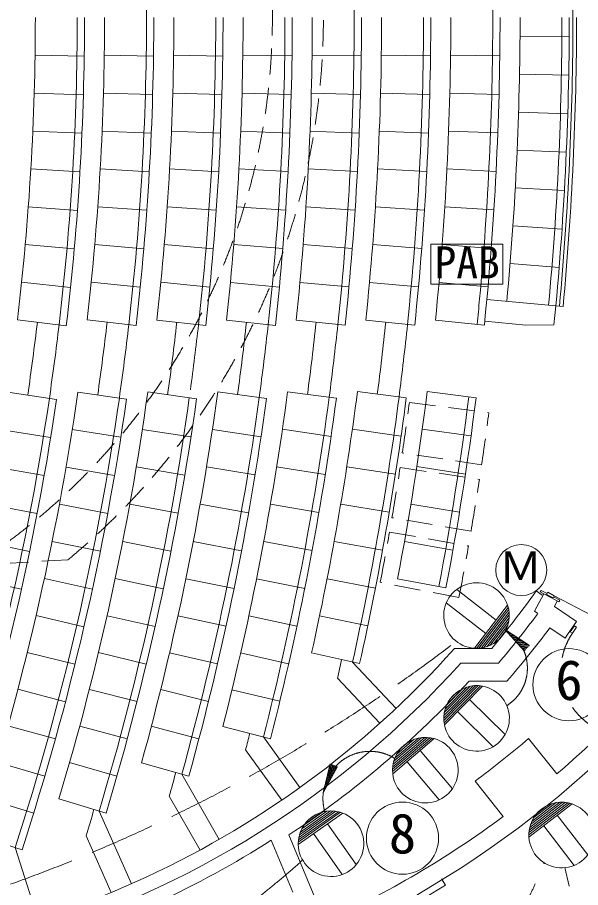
# Model space of a CAD drawing. Units: millimetres, scale not verified. Extents: x -50538 to 33462, y -30616 to 28184.
# Drawn here: x -9867 to -2140, y -13810 to -1873 of the extents above; entities that cross this region are included whole.
import ezdxf
from ezdxf.enums import TextEntityAlignment as Align

# ---------------------------------------------------------------- set-up
doc = ezdxf.new("R2010")
doc.units = ezdxf.units.MM
doc.header["$LTSCALE"] = 300
doc.linetypes.add('DASHED1', pattern=[1.8, 1.2, -0.6])
doc.linetypes.add('DASHED3', pattern=[4, 3, -1])
for name, color, linetype, lineweight in [('1-0_130', 7, 'Continuous', 9), ('8-1', 7, 'Continuous', 9), ('8-2', 7, 'Continuous', 9), ('9-3_舞台音響', 3, 'Continuous', 9)]:
    doc.layers.add(name, color=color, linetype=linetype, lineweight=lineweight)
doc.styles.add('ＭＳ ゴシック', font='')
doc.styles.get('ＭＳ ゴシック').set_extended_font_data('MS Gothic')

msp = doc.modelspace()

# ---------------------------------------------------------------- linework, layer by layer
at = {"layer": '1-0_130'}
for p, q in [((-2296.6, -2137.7), (-2971.6, -2133.3)), ((-8949.8, -2403.4), (-9624.7, -2393.3)), ((-7999.7, -2403.2), (-8674.6, -2393.3)), ((-7049.6, -2402.9), (-7724.5, -2393.3)), ((-6099.5, -2402.7), (-6774.4, -2393.3)), ((-5149.4, -2402.4), (-5824.3, -2393.3)), ((-4199.3, -2402.2), (-4874.2, -2393.3)), ((-3249.2, -2402), (-3924.1, -2393.3)), ((-2303.3, -2666), (-2978.2, -2653.2)), ((-9636.4, -2913.1), (-8961.7, -2933.2)), ((-8685.9, -2913.1), (-8011.2, -2932.7)), ((-7735.5, -2913.2), (-7060.8, -2932.2)), ((-6785.2, -2913.2), (-6110.4, -2931.7)), ((-5834.8, -2913.2), (-5160.1, -2931.3)), ((-4884.5, -2913.2), (-4209.7, -2930.9)), ((-3934.2, -2913.2), (-3259.4, -2930.5)), ((-2991.2, -3173.1), (-2316.5, -3194.1)), ((-8981.3, -3462.7), (-9655.6, -3432.8)), ((-8030.3, -3462), (-8704.7, -3432.8)), ((-7079.4, -3461.3), (-7753.8, -3432.8)), ((-6128.6, -3460.6), (-6803, -3432.9)), ((-5177.8, -3459.9), (-5852.2, -3432.9)), ((-4227, -3459.3), (-4901.5, -3432.9)), ((-3276.3, -3458.7), (-3950.8, -3432.9)), ((-2336.3, -3722.1), (-3010.6, -3692.7)), ((-9682.5, -3952.1), (-9008.7, -3991.9)), ((-8730.9, -3952.1), (-8057, -3991)), ((-7779.4, -3952.2), (-7105.4, -3990)), ((-6827.9, -3952.3), (-6153.9, -3989.1)), ((-5876.5, -3952.3), (-5202.5, -3988.3)), ((-4925.2, -3952.4), (-4251.1, -3987.5)), ((-3973.9, -3952.4), (-3299.8, -3986.7)), ((-3036.5, -4212.1), (-2362.5, -4249.8)), ((-9043.9, -4520.7), (-9717, -4470.9)), ((-8091.2, -4519.5), (-8764.5, -4471.1)), ((-7138.8, -4518.4), (-7812.1, -4471.2)), ((-6186.4, -4517.3), (-6859.8, -4471.3)), ((-5234.2, -4516.3), (-5907.7, -4471.4)), ((-4282.1, -4515.3), (-4955.6, -4471.5)), ((-3330, -4514.4), (-4003.7, -4471.5)), ((-2395.3, -4777.1), (-3068.7, -4731.1)), ((-9759.1, -4989.2), (-9086.8, -5048.8)), ((-8805.5, -4989.4), (-8133, -5047.5)), ((-7852.1, -4989.6), (-7179.5, -5046.2)), ((-6898.8, -4989.8), (-6226.1, -5045)), ((-5945.7, -4990), (-5272.9, -5043.8)), ((-4992.8, -4990.1), (-4319.8, -5042.7)), ((-4040, -4990.3), (-3366.9, -5041.6)), ((-3107.4, -5249.6), (-2434.6, -5304)), ((-9808.8, -5506.8), (-9137.4, -5576.3)), ((-8853.9, -5507.2), (-8182.3, -5574.8)), ((-7899.3, -5507.5), (-7227.5, -5573.4)), ((-6944.9, -5507.8), (-6272.9, -5572.1)), ((-5990.7, -5508), (-5318.6, -5570.8)), ((-5036.6, -5508.3), (-4364.4, -5569.6)), ((-4082.8, -5508.5), (-3410.5, -5568.4)), ((-3426.3, -5742.1), (-2380.8, -5839.6)), ((-9195.8, -6103), (-9866.1, -6023.7)), ((-8239.2, -6101.4), (-8909.8, -6024.2)), ((-7282.9, -6099.9), (-7953.7, -6024.6)), ((-6326.9, -6098.5), (-6997.9, -6025.1)), ((-5371.2, -6097.1), (-6042.4, -6025.5)), ((-4415.8, -6095.8), (-5087.2, -6025.8)), ((-3460.7, -6094.5), (-4132.2, -6026.2)), ((-9997.7, -7015.1), (-9329.8, -7113.3)), ((-9037.5, -7013.5), (-8369.3, -7109.1)), ((-8077.8, -7011.9), (-7409.3, -7105.1)), ((-7118.7, -7010.3), (-6449.8, -7101.1)), ((-6160, -7008.7), (-5490.8, -7097.3)), ((-5201.7, -7007.1), (-4532.2, -7093.6)), ((-4243.8, -7005.5), (-3574.1, -7090)), ((-9410.8, -7637), (-10077.1, -7529)), ((-8448, -7632.9), (-9114.8, -7527.8)), ((-7486, -7628.9), (-8153.2, -7526.4)), ((-6524.6, -7625), (-7192.1, -7525.1)), ((-5563.7, -7621.2), (-6231.6, -7523.8)), ((-4603.3, -7617.5), (-5271.6, -7522.4)), ((-3643.5, -7613.9), (-4312.1, -7521)), ((-10164, -8041.7), (-9499.4, -8159.5)), ((-9199.5, -8040.8), (-8534.3, -8155.5)), ((-8235.7, -8039.9), (-7570, -8151.6)), ((-7272.6, -8038.9), (-6606.4, -8147.8)), ((-6310.1, -8037.8), (-5643.5, -8144.1)), ((-5348.2, -8036.7), (-4681.2, -8140.5)), ((-4386.9, -8035.6), (-3719.5, -8136.9)), ((-9595.6, -8680.5), (-10258.5, -8553.1)), ((-8628, -8676.8), (-9291.5, -8552.6)), ((-7661.2, -8673.1), (-8325.3, -8552.1)), ((-6695.3, -8669.4), (-7360, -8551.5)), ((-5730.2, -8665.9), (-6395.4, -8550.8)), ((-4765.9, -8662.4), (-5431.5, -8550)), ((-3802.2, -8659), (-4468.2, -8549.2)), ((-10360.4, -9063), (-9699.5, -9200.2)), ((-9390.8, -9063), (-8729.1, -9196.7)), ((-8422.1, -9063), (-7759.7, -9193.2)), ((-7454.3, -9062.8), (-6791.4, -9189.8)), ((-6487.4, -9062.6), (-5823.9, -9186.5)), ((-5521.3, -9062.2), (-4857.3, -9183.2)), ((-4556, -9061.8), (-3891.4, -9179.9)), ((-9811, -9718.2), (-10469.9, -9571.3)), ((-8837.7, -9715.1), (-9497.3, -9572)), ((-7865.5, -9711.9), (-8525.9, -9572.5)), ((-6894.4, -9708.8), (-7555.6, -9572.9)), ((-5924.4, -9705.8), (-6586.3, -9573.1)), ((-4955.4, -9702.7), (-5617.8, -9573.2)), ((-3987.2, -9699.7), (-4650.3, -9573.1)), ((-2667.4, -9799.8), (-2748.7, -9741.6)), ((-2501.3, -9806.3), (-1793.3, -10178.7)), ((-2499.1, -9952.4), (-2460.3, -9878.7)), ((-9611.2, -10079.4), (-8953.6, -10231.9)), ((-8636.9, -10080.5), (-7978.4, -10229.2)), ((-7663.8, -10081.5), (-7004.5, -10226.4)), ((-6691.9, -10082.2), (-6031.8, -10223.7)), ((-5720.9, -10082.8), (-5060.2, -10221)), ((-2562.3, -10248.1), (-2353.8, -10390)), ((-2318.6, -10338.2), (-2353.8, -10390)), ((-9076.9, -10747), (-9732.2, -10585.1)), ((-8098.6, -10744.7), (-8754.9, -10587)), ((-7121.7, -10742.5), (-7778.9, -10588.6)), ((-6146.1, -10740.1), (-6804.2, -10590)), ((-5171.7, -10737.8), (-5830.6, -10591.1)), ((-3360, -10530.6), (-3870.7, -10530.6)), ((-4672.2, -11352.4), (-5269.3, -10716.1)), ((-3781.5, -10730.6), (-3267, -10730.6)), ((-5475.1, -10935.2), (-4893.3, -11555.1)), ((-3671.2, -10980.6), (-3151.7, -10980.6)), ((-9207.6, -11260.2), (-9860.5, -11089)), ((-8879.9, -11091.7), (-8225.9, -11258.6)), ((-7900.9, -11094.1), (-7245.8, -11256.9)), ((-6923.2, -11096.2), (-6267.2, -11255)), ((-9345.6, -11771.6), (-9996, -11591.1)), ((-8360.4, -11770.6), (-9012, -11594.7)), ((-7376.9, -11769.5), (-8029.7, -11597.9)), ((-6395.1, -11768.3), (-7049, -11600.7)), ((-6492, -11743.5), (-5993.7, -12438.4)), ((-2853, -11765.3), (-2466.8, -12250.9)), ((-6239.6, -12610.4), (-6735.8, -11918.3)), ((-10138.6, -12091.1), (-9490.9, -12280.9)), ((-9151.1, -12095.7), (-8502, -12280.8)), ((-8165.4, -12099.9), (-7515, -12280.4)), ((-7611.3, -12253.6), (-7097.8, -13148.4)), ((-3202.6, -12836), (-3588.7, -12350.4)), ((-10288.4, -12589.1), (-9643.4, -12788.1)), ((-9297.1, -12594.8), (-8650.6, -12788.9)), ((-7359.7, -13294.7), (-7782.9, -12557.3)), ((-8746.4, -12760.1), (-8303.7, -13759.5)), ((-9803.2, -13293.1), (-10445.3, -13084.9)), ((-8579.4, -13877.8), (-8923.8, -13100.4)), ((-5648.7, -14279), (-6144, -13088.3)), ((-6088.4, -13873), (-6384.6, -13161)), ((-9898.3, -13262.2), (-9581.1, -14246.6)), ((-4046.6, -13691.6), (-3992.7, -13775.4))]:
    msp.add_line(p, q, dxfattribs=at)
at = {"layer": '1-0_130', "linetype": 'DASHED1'}
for p, q in [((-4489.7, -7154.7), (-3399, -7297)), ((-3498.1, -8009), (-4586.3, -7848)), ((-4616, -8045.8), (-3528.7, -8212.1)), ((-3643.4, -8921.7), (-4727.8, -8736.8)), ((-4761.9, -8933.9), (-3678.4, -9124.1)), ((-9173.9, -9314.1), (-10048.6, -9362.7)), ((-3808.8, -9831), (-4888.8, -9622.3))]:
    msp.add_line(p, q, dxfattribs=at)
at = {"layer": '1-0_130'}
for points in [[(-2505.7, -6092.6), (-2891.9, -6093.3), (-3454.2, -6040.8)], [(-2646.2, -9781), (-2772.2, -10020.6), (-2727.5, -10051)], [(-2478, -9869.4), (-2655, -9776.3), (-2694.8, -9755.4), (-2683.2, -9733.2), (-2599.1, -9777.4)], [(-2478, -9869.4), (-2438.2, -9890.3), (-2426.5, -9868.2), (-2510.6, -9824)], [(-2318.6, -10338.2), (-2196.3, -10158.5), (-2499.1, -9952.4)]]:
    msp.add_lwpolyline(points, dxfattribs=at)
for points in [[(-2517.6, -9837.3), (-2501.3, -9806.3), (-2589.8, -9759.7), (-2606.1, -9790.7)], [(-2226, -10219.8), (-2282.2, -10302.5), (-2253.3, -10322.2), (-2197, -10239.5)]]:
    msp.add_lwpolyline(points, close=True, dxfattribs=at)
at = {"layer": '1-0_130', "linetype": 'DASHED1'}
for centre, radius, start, end in [((-15318.6, -1873.3), 9650, 309.55034, 50.44965), ((-15318.6, -1873.3), 8950, 306.57077, 53.42921), ((-45058.8, -1860), 40913.1, 351.58397, 352.56429), ((-45058.8, -1860), 42013.1, 351.58397, 352.56429), ((-45058.8, -1860), 40913.1, 350.32355, 351.30388), ((-45058.8, -1860), 42013.1, 350.32355, 351.30388), ((-45058.8, -1860), 40913.1, 349.06314, 350.04347), ((-45058.8, -1860), 42013.1, 349.06314, 350.04347), ((-1509.2, -10828.6), 900, 145.76186, 235.76186)]:
    msp.add_arc(centre, radius, start, end, dxfattribs=at)
at = {"layer": '1-0_130'}
for centre, radius, start, end in [((-45058.8, -1886.6), 36963.1, 0.02061, 6.57124), ((-45058.8, -1886.6), 39813.1, 0.01913, 6.09393), ((-45058.8, -1886.6), 42813.1, 0.01779, 5.32733), ((-45058.8, -1886.6), 41713.1, 0.01826, 3.17542), ((-45058.8, -1860), 35438.1, 353.25259, 359.97849), ((-45058.8, -1860), 36013.1, 353.25259, 359.97882), ((-45058.8, -1860), 36113.1, 353.25259, 359.97888), ((-45058.8, -1860), 36388.1, 353.42874, 359.97903), ((-45058.8, -1860), 36963.1, 353.42874, 359.97937), ((-45058.8, -1860), 37063.1, 353.42874, 359.97942), ((-45058.8, -1860), 37338.1, 353.59595, 359.97957), ((-45058.8, -1860), 37913.1, 353.59595, 359.97989), ((-45058.8, -1860), 38013.1, 353.59595, 359.97993), ((-45058.8, -1860), 38288.1, 353.75484, 359.98009), ((-45058.8, -1860), 38863.1, 353.75484, 359.98038), ((-45058.8, -1860), 38963.1, 353.75484, 359.98042), ((-45058.8, -1860), 39238.1, 353.90605, 359.98056), ((-45058.8, -1860), 39813.1, 353.90605, 359.98085), ((-45058.8, -1860), 39913.1, 353.90605, 359.9809), ((-45058.8, -1860), 40188.1, 354.05011, 359.98102), ((-45058.8, -1860), 40763.1, 354.05011, 359.98129), ((-45058.8, -1860), 40863.1, 354.05011, 359.98134), ((-45058.8, -1860), 41138.1, 354.1875, 359.98146), ((-45058.8, -1860), 41713.1, 354.66924, 359.98172), ((-45058.8, -1860), 41813.1, 354.1875, 359.98177), ((-45058.8, -1860), 42088.1, 354.67265, 359.98187), ((-45058.8, -1860), 42663.1, 354.67265, 359.98212), ((-45058.8, -1860), 42763.1, 354.31961, 359.98216), ((-45058.8, -1860), 42813.1, 354.67265, 359.98219), ((-45058.8, -1860), 42863.1, 354.67265, 359.98221), ((-45058.8, -1860), 41713.1, 354.1875, 354.66924), ((-45058.8, -1860), 35713.1, 351.63553, 353.25259), ((-45058.8, -1860), 36663.1, 351.85796, 353.42874), ((-45058.8, -1860), 37613.1, 352.06895, 353.59595), ((-45058.8, -1860), 38563.1, 352.26936, 353.75484), ((-45058.8, -1860), 38863.1, 352.26936, 353.75484), ((-45058.8, -1860), 39513.1, 352.45999, 353.90605), ((-45058.8, -1860), 39813.1, 352.45999, 353.90605), ((-45058.8, -1860), 40463.1, 352.64153, 354.05011), ((-45058.8, -1860), 40763.1, 352.64153, 354.05011), ((-45058.8, -1860), 36013.1, 351.63553, 353.25259), ((-45058.8, -1860), 36963.1, 351.85796, 353.42874), ((-45058.8, -1860), 37913.1, 352.23724, 353.59595), ((-45058.8, -1860), 36388.1, 342.03252, 351.85796), ((-45058.8, -1860), 37338.1, 343.29146, 352.06895), ((-45058.8, -1860), 38288.1, 344.48782, 352.26936), ((-45058.8, -1860), 39238.1, 345.62616, 352.45999), ((-45058.8, -1860), 40188.1, 347.45198, 352.64153), ((-45058.8, -1860), 41138.1, 349.19339, 352.81461), ((-45058.8, -1860), 36013.1, 340.70595, 351.63553), ((-45058.8, -1860), 36113.1, 340.70595, 351.63553), ((-45058.8, -1860), 36963.1, 342.03252, 351.85796), ((-45058.8, -1860), 37063.1, 342.03252, 351.85796), ((-45058.8, -1860), 37913.1, 343.29146, 352.06895), ((-45058.8, -1860), 38013.1, 343.29146, 352.06895), ((-45058.8, -1860), 38863.1, 344.48782, 352.26936), ((-45058.8, -1860), 38963.1, 344.48782, 352.26936), ((-45058.8, -1860), 39813.1, 345.62616, 352.45999), ((-45058.8, -1860), 39913.1, 345.62616, 352.45999), ((-45058.8, -1860), 40763.1, 347.45198, 352.64153), ((-45058.8, -1860), 40863.1, 347.45198, 352.64153), ((-45058.8, -1860), 41713.1, 349.19339, 352.81461), ((-45058.8, -1860), 41813.1, 349.19339, 352.81461), ((-6318.6, -1873.3), 19050, 270, 336.44962), ((-13718.6, -1873.3), 13500, 320.11241, 324.34982), ((-13718.6, -1873.3), 13700, 319.72025, 323.30788), ((-13718.6, -1873.3), 13950, 319.2428, 323.10521), ((-13568.6, -1873.3), 13000, 270, 318.24489), ((-13568.6, -1873.3), 13200, 286.457, 317.85497), ((-45264.6, -2079.1), 40763.1, 347.45198, 347.81544), ((-13568.6, -1873.3), 13450, 303.50542, 317.38063), ((-11318.6, -1873.3), 13890, 287.29268, 318.53677), ((-11318.6, -1873.3), 13640, 310.46303, 317.34343), ((-45302.6, -2034.8), 39813.1, 345.62616, 345.95695), ((-11318.6, -1873.3), 13020, 306.41964, 310.55711), ((-45230.4, -2163.7), 38863.1, 344.48782, 344.98689), ((-45236.1, -2200.3), 37913.1, 343.29146, 343.86108), ((-11318.6, -1873.3), 13640, 294.56241, 306.5137), ((-13568.6, -1873.3), 13380, 287.16724, 302.4747), ((-11459.5, -1932.8), 14000, 293.29115, 302.23166)]:
    msp.add_arc(centre, radius, start, end, dxfattribs=at)
at = {"layer": '8-1'}
for p, q in [((-3297.7, -10139.9), (-3839.9, -9719.9)), ((-3441.3, -10325.2), (-3983.4, -9905.1)), ((-3140.9, -9937.5), (-3598.1, -10527.6)), ((-3132.4, -9966.3), (-3568.1, -10528.6)), ((-3125.6, -9997.2), (-3536.5, -10527.5)), ((-3120.8, -10030.6), (-3502.9, -10523.9)), ((-3118.3, -10067.2), (-3466.9, -10517.1)), ((-3119.1, -10107.9), (-3427.7, -10506.1)), ((-3124.7, -10154.7), (-3383.7, -10489.1)), ((-3138.5, -10212.2), (-3331.5, -10461.3)), ((-3178.3, -10303.4), (-3253.2, -10400)), ((-4017.3, -11484.2), (-3579.6, -11039.5)), ((-4016.4, -11518), (-3545.8, -11039.8)), ((-4015.4, -11447.6), (-3616.2, -11041.9)), ((-4013.3, -11549.4), (-3514.3, -11042.4)), ((-4009.8, -11407.3), (-3656.4, -11048.2)), ((-4008.3, -11579), (-3484.7, -11047)), ((-3998.8, -11361.4), (-3702.1, -11059.9)), ((-3978.3, -11305.9), (-3757.3, -11081.3)), ((-3928, -11220.1), (-3842.2, -11133)), ((-3664.3, -11229.5), (-3175.5, -11710.5)), ((-3828.7, -11396.5), (-3339.9, -11877.6)), ((-4719.6, -12187.1), (-4207.4, -11753.8)), ((-4719.4, -12218.7), (-4176.3, -11759.3)), ((-4717.4, -12153.4), (-4241, -11750.4)), ((-4717.1, -12248.6), (-4147.1, -11766.5)), ((-4712.2, -12117.1), (-4277.6, -11749.5)), ((-4702.9, -12077.4), (-4318.3, -11752.1)), ((-4687.8, -12032.8), (-4364.9, -11759.6)), ((-4662.3, -11979.4), (-4421.7, -11775.9)), ((-4604.4, -11898.6), (-4511.1, -11819.6)), ((-4342.7, -11931.9), (-3899.7, -12455.5)), ((-4521.6, -12083.2), (-4078.6, -12606.9)), ((-2849, -13055.1), (-2316.5, -12647.1)), ((-2845.2, -13021.5), (-2349.9, -12642.1)), ((-2838.2, -12985.6), (-2386.4, -12639.4)), ((-2827.1, -12946.4), (-2427.2, -12640)), ((-2809.8, -12902.5), (-2474, -12645.3)), ((-6011.2, -13156), (-5463, -12769.4)), ((-6006.1, -13122.6), (-5496.1, -12763)), ((-5997.7, -13087), (-5532.5, -12759)), ((-5985, -13048.3), (-5573.3, -12757.9)), ((-5966, -13005.1), (-5620.3, -12761.4)), ((-5935.9, -12954.2), (-5678.4, -12772.6)), ((-2850.3, -13086.7), (-2285.6, -12654.1)), ((-2849.5, -13116.7), (-2256.9, -12662.7)), ((-2781.7, -12850.4), (-2531.6, -12658.8)), ((-2720, -12772.5), (-2623, -12698.1)), ((-6014.1, -13217.6), (-5404, -12787.3)), ((-6013.8, -13187.6), (-5432.4, -12777.6)), ((-5871.1, -12878.7), (-5771.2, -12808.3)), ((-2460.2, -12818.4), (-2043.1, -13362.9)), ((-5613.3, -12934.9), (-5218.1, -13495.4)), ((-2646.2, -12961), (-2229.1, -13505.4)), ((-5804.8, -13070), (-5409.6, -13630.4))]:
    msp.add_line(p, q, dxfattribs=at)
for centre, start, end in [((-3568.2, -10078.6), 18.27662, 266.1856), ((-3568.2, -10078.6), 266.1856, 18.27662), ((-3568.2, -10078.6), 266.1856, 18.27662), ((-3567.3, -11489.3), 79.41164, 191.50266), ((-3567.3, -11489.3), 79.41164, 191.50266), ((-3567.3, -11489.3), 191.50266, 79.41164), ((-4269.8, -12199.5), 74.18226, 186.27328), ((-4269.8, -12199.5), 74.18226, 186.27328), ((-4269.8, -12199.5), 186.27328, 74.18226), ((-2400.3, -13089.2), 71.40847, 183.49949), ((-2400.3, -13089.2), 71.40847, 183.49949), ((-5564.2, -13207.8), 69.14439, 181.23541), ((-5564.2, -13207.8), 69.14439, 181.23541), ((-2400.3, -13089.2), 183.49949, 71.40847), ((-5564.2, -13207.8), 181.23541, 69.14439)]:
    msp.add_arc(centre, 450, start, end, dxfattribs=at)
at = {"layer": '8-2'}
for p, q in [((-3185.6, -10264.6), (-2841.7, -10487.3)), ((-3185.6, -10264.6), (-2911, -10568.7)), ((-3183.4, -10267), (-3182, -10266.9)), ((-3173.3, -10278.3), (-3165.5, -10277.6)), ((-3163.1, -10289.5), (-3148.9, -10288.4)), ((-3153, -10300.7), (-3132.4, -10299.1)), ((-3142.9, -10311.9), (-3115.8, -10309.8)), ((-3132.7, -10323.2), (-3099.3, -10320.5)), ((-3122.6, -10334.4), (-3082.7, -10331.2)), ((-3112.4, -10345.6), (-3066.2, -10341.9)), ((-3102.3, -10356.9), (-3049.6, -10352.6)), ((-3092.2, -10368.1), (-3033.1, -10363.3)), ((-3082, -10379.3), (-3016.5, -10374.1)), ((-3071.9, -10390.5), (-3000, -10384.8)), ((-3061.8, -10401.8), (-2983.4, -10395.5)), ((-3051.6, -10413), (-2966.9, -10406.2)), ((-3041.5, -10424.2), (-2950.4, -10416.9)), ((-3031.4, -10435.4), (-2933.8, -10427.6)), ((-3021.2, -10446.7), (-2917.3, -10438.3)), ((-3011.1, -10457.9), (-2900.7, -10449.1)), ((-3000.9, -10469.1), (-2884.2, -10459.8)), ((-2990.8, -10480.3), (-2867.6, -10470.5)), ((-2980.7, -10491.6), (-2851.1, -10481.2)), ((-2970.5, -10502.8), (-2846.4, -10492.9)), ((-2960.4, -10514), (-2857.4, -10505.8)), ((-2950.3, -10525.3), (-2868.4, -10518.7)), ((-2940.1, -10536.5), (-2879.5, -10531.6)), ((-2930, -10547.7), (-2890.5, -10544.5)), ((-2919.9, -10558.9), (-2901.5, -10557.5)), ((-5673, -12508.9), (-5575.6, -12110.9)), ((-5673, -12508.9), (-5475.9, -12149.7)), ((-5540.5, -12267.3), (-5587.7, -12160.1)), ((-5533.2, -12254.1), (-5583, -12140.9)), ((-5525.9, -12240.8), (-5578.3, -12121.8)), ((-5518.7, -12227.5), (-5568.8, -12113.6)), ((-5511.4, -12214.3), (-5553, -12119.7)), ((-5504.1, -12201), (-5537.2, -12125.9)), ((-5496.8, -12187.7), (-5521.3, -12132)), ((-5489.6, -12174.5), (-5505.5, -12138.2)), ((-5482.3, -12161.2), (-5489.7, -12144.3)), ((-5591.4, -12360.1), (-5620.5, -12294.1)), ((-5584.1, -12346.9), (-5615.8, -12275)), ((-5576.9, -12333.6), (-5611.1, -12255.8)), ((-5569.6, -12320.4), (-5606.4, -12236.7)), ((-5562.3, -12307.1), (-5601.7, -12217.5)), ((-5555, -12293.8), (-5597, -12198.4)), ((-5547.8, -12280.6), (-5592.3, -12179.2)), ((-5635.1, -12439.7), (-5648.6, -12409)), ((-5627.8, -12426.4), (-5643.9, -12389.8)), ((-5620.5, -12413.2), (-5639.2, -12370.7)), ((-5613.2, -12399.9), (-5634.5, -12351.6)), ((-5606, -12386.7), (-5629.8, -12332.4)), ((-5598.7, -12373.4), (-5625.1, -12313.3)), ((-5671.4, -12506), (-5672, -12504.7)), ((-5664.2, -12492.8), (-5667.3, -12485.6)), ((-5656.9, -12479.5), (-5662.6, -12466.4)), ((-5649.6, -12466.2), (-5657.9, -12447.3)), ((-5642.3, -12453), (-5653.3, -12428.1))]:
    msp.add_line(p, q, dxfattribs=at)
at = {"layer": '8-2', "linetype": 'DASHED3'}
msp.add_line((-1201.7, -18464), (-2354.3, -13536.9), dxfattribs=at)
at = {"layer": '8-2'}
for centre in [(-2299.9, -11027.1), (-4583.5, -13132)]:
    msp.add_circle(centre, 495, dxfattribs=at)
at = {"layer": '8-2', "linetype": 'DASHED3'}
for centre, radius, start, end in [((-3479.2, -10800), 609, 302.40551, 61.28754), ((-17638.2, 7610.6), 22711.7, 283.70055, 307.39484), ((-5029.6, -12587), 645.7, 58.25241, 196.10055), ((-14428.5, -3970.2), 12703, 270.46593, 311.84657), ((-7211, -11721.1), 4893.5, 268.65542, 339.06319)]:
    msp.add_arc(centre, radius, start, end, dxfattribs=at)
at = {"layer": '9-3_舞台音響'}
for p, q in [((-4193.3, -4982.7), (-4193.3, -5532.7)), ((-3208, -4982.7), (-4193.3, -4982.7)), ((-3208, -4982.7), (-3208, -5532.7)), ((-4193.3, -5532.7), (-3208, -5532.7))]:
    msp.add_line(p, q, dxfattribs=at)
msp.add_circle((-2954, -9453.9), 350, dxfattribs=at)

# ---------------------------------------------------------------- texts
at = {"layer": '8-2', "style": 'ＭＳ ゴシック'}
for s, p in [('6', (-2487.4, -11402.1)), ('8', (-4771, -13507))]:
    msp.add_text(s, height=549.9, dxfattribs=at).set_placement(p, align=Align.BOTTOM_LEFT)
at = {"layer": '9-3_舞台音響', "style": 'ＭＳ ゴシック'}
for s, p in [('PAB', (-4145.5, -5584.8)), ('Ｍ', (-3264.7, -9768.7))]:
    msp.add_text(s, height=439.9, dxfattribs=at).set_placement(p, align=Align.BOTTOM_LEFT)

doc.saveas('drawing.dxf')
